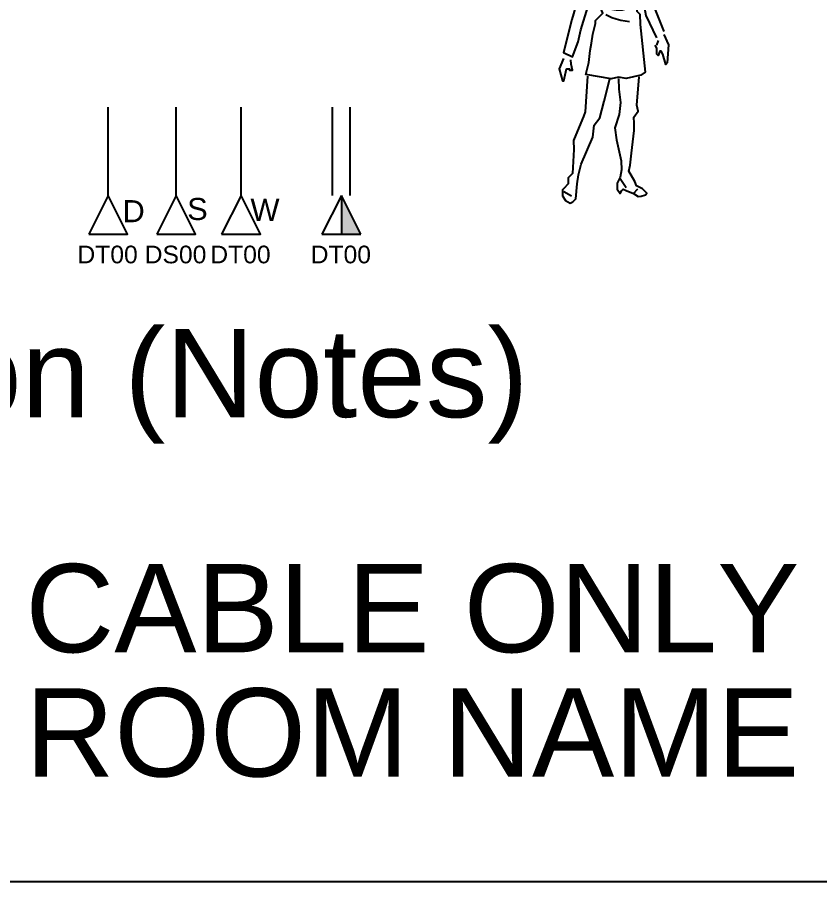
# Model space of a CAD drawing. Header units: millimetres. Extents: x -71336 to -33468, y -26189 to 22712.
# Drawn here: x -67568 to -63022, y -5689 to -794 of the extents above; entities that cross this region are included whole.
import ezdxf
from ezdxf.enums import TextEntityAlignment as Align

# ---------------------------------------------------------------- set-up
doc = ezdxf.new("R2010")
doc.units = ezdxf.units.MM
doc.linetypes.add('DASHED', pattern=[0.75, 0.5, -0.25])
for name, color, linetype in [('SC - Annotation', 7, 'DASHED'), ('SC - CABLE ONLY', 252, 'Continuous'), ('SC - Cat - Green - Data', 84, 'Continuous'), ('SC - IDENT', 7, 'Continuous'), ('SC - Layout', 252, 'Continuous'), ('SC - Room Name', 7, 'Continuous'), ('SC - Tel Data Socket Equipment', 7, 'Continuous'), ('SC - WF100', 252, 'Continuous')]:
    doc.layers.add(name, color=color, linetype=linetype)
doc.styles.add('ARIAL', font='arial.ttf')
doc.styles.add('STYLE1', font='arial.ttf', dxfattribs={"height": 50})

# ---------------------------------------------------------------- blocks, each defined once
blk = doc.blocks.new('*U89')
at = {"layer": 'SC - Tel Data Socket Equipment', "ltscale": 10}
blk.add_hatch(color=256, dxfattribs=at).paths.add_polyline_path([(219.9, 0), (0, -110), (0, 0)])
for p, q in [((219.9, 0), (0, 110)), ((0, 110), (0, -110)), ((219.9, 0), (0, 0)), ((0, -110), (219.9, 0))]:
    blk.add_line(p, q, dxfattribs=at)
blk = doc.blocks.new('PERSON')
at = {"color": 0, "linetype": 'ByBlock'}
for p, q in [((35.7, 1497.9), (53.2, 1447.4)), ((338, 892.9), (330, 867.4)), ((122.5, 111.3), (156.8, 61)), ((199.2, 27.8), (224, 53.5)), ((-195.3, 39.1), (-153, 14.3))]:
    blk.add_line(p, q, dxfattribs=at)
for points in [[(-9.1, 1700.4), (-9.2, 1708.9), (7.5, 1709.1), (24.2, 1717.8), (49.1, 1735.1), (66, 1726.9), (99.6, 1727.4), (116.6, 1710.7)], [(-0.4, 1675.1), (-0.1, 1658.2), (8.4, 1649.9), (25.3, 1641.7), (33.8, 1633.3), (50.7, 1625.1), (59.2, 1616.7), (67.5, 1625.3), (75.9, 1625.5)], [(24.6, 1692.4), (33.2, 1675.6), (41.7, 1667.3), (58.5, 1667.5), (83.8, 1659.4)], [(150.2, 1711.2), (159.3, 1660.5), (159.8, 1626.7), (152, 1584.2), (152.3, 1558.8), (160.9, 1550.5), (161.1, 1533.6), (152.8, 1525), (153.1, 1508.1), (144.7, 1507.9)], [(8.7, 1624.5), (0.8, 1590.5), (1.1, 1573.6), (9.7, 1556.8), (18.2, 1548.4), (18.5, 1531.5), (27, 1523.2), (35.5, 1514.8), (52.4, 1506.6), (60.8, 1506.7), (77.6, 1507), (94.3, 1507.2), (110.9, 1524.4), (119, 1541.4), (118.8, 1558.4), (126.9, 1575.4), (128.5, 1465.4)], [(36.1, 1472.5), (19.8, 1438.4), (3.2, 1421.3), (-21.6, 1395.5), (-46.6, 1386.7), (-71.4, 1361), (-95, 1250.6), (-118.4, 1123.3), (-150.4, 1012.8), (-198.1, 826), (-147.4, 801.3), (-115, 886.4), (-99.2, 954.3), (-59.1, 1081.8), (-18.7, 1192.4)], [(28.3, 1430.1), (70.8, 1388.4), (122.9, 1270.6), (129.8, 1372.3), (129.1, 1423.1), (137, 1457)], [(128.5, 1465.4), (145.3, 1465.6), (204.5, 1432.6), (230.6, 1365.3), (266.2, 1221.9), (283.8, 1162.9), (370.9, 944.1)], [(196.9, 1373.3), (205.9, 1331.1), (231.7, 1289.1), (207.7, 1204.1), (208.2, 1170.3), (217.2, 1128.1), (218.2, 1060.4), (235.2, 1043.7), (236, 984.5), (265, 714.1), (240.1, 696.8), (198.3, 687.8), (156.4, 678.7), (114.4, 686.6), (72.5, 677.5), (-70.4, 700.9), (-54.6, 768.8), (-47.2, 836.6), (-39.4, 879), (-31.7, 929.9), (-15.8, 989.4), (-16, 1006.3), (25.3, 1049.2), (-26.7, 1166.9)], [(-54.4, 1344.3), (-45.5, 1310.6), (-27.4, 1217.7), (-18.8, 1200.9), (-10.3, 1192.6), (74.3, 1143)], [(-10.4, 1201), (-1.9, 1192.7), (73.5, 1202.2)], [(208.2, 1170.3), (233.9, 1136.8), (259.7, 1086.4), (268.9, 1035.8), (329.4, 909.7)], [(42.2, 1041), (76, 1024.5), (101.3, 1016.4), (126.6, 1008.3), (177, 1000.6)], [(50.1, 1074.9), (100.6, 1067.2), (134.1, 1067.7), (167.6, 1076.6), (184.4, 1076.9)], [(371.1, 927.2), (397.1, 868.3), (390.2, 766.7), (381.9, 758.1), (364.3, 817.1), (355.6, 833.9), (347.2, 833.8), (339.2, 808.3), (330.7, 816.6), (330.2, 850.4), (321.6, 867.2)], [(-197.6, 792.1), (-221.9, 732.6), (-204.2, 665.1), (-195.8, 665.2), (-180, 733.2), (-163.2, 733.4), (-163.1, 724.9), (-146.3, 725.2), (-155.2, 758.9), (-155.5, 784.3)], [(-61.9, 692.5), (-75.8, 489.2), (-83.9, 463.7), (-108.2, 404.2), (-140.7, 327.6), (-139.9, 276.8), (-146.4, 141.3)], [(114.5, 678.1), (115.3, 618.9), (124.8, 542.9), (117.4, 475.1), (93.3, 398.6), (102.6, 331), (129.5, 212.9), (130.2, 162.2), (122.4, 119.8), (106.1, 85.7), (106.6, 51.8), (123.7, 26.7), (131.9, 43.7), (140.1, 52.3), (157, 44.1), (199.2, 27.8), (224.6, 11.2), (241.4, 11.4), (266.5, 20.3), (274.7, 28.8), (249.2, 53.9), (215.4, 70.3), (206.7, 95.6), (172.3, 154.3), (180.2, 188.3), (187.6, 256.1), (202.6, 383.2), (202, 425.5), (201.5, 459.3), (226.2, 493.5), (217.3, 527.3), (231.8, 688.2)], [(-146.4, 141.3), (-171.2, 115.6), (-170.7, 81.8), (-195.5, 56), (-203.8, 47.4), (-203.4, 22.1), (-203.3, 13.6), (-186.2, -11.5), (-160.8, -28.1), (-144.1, -19.4), (-127.6, -2.2), (-120.4, 82.5), (-112.7, 133.3), (-96.8, 192.8), (-31.8, 346), (-24.4, 413.8), (8.5, 456.6), (32.4, 550), (64.1, 677.4)]]:
    blk.add_lwpolyline(points, dxfattribs=at)
at = {"color": 0, "linetype": 'ByBlock', "elevation": 0}
blk.add_lwpolyline([(10.8, 1480.6), (-15.1, 1531), (-15.2, 1539.5), (-7.1, 1556.5), (-15.9, 1590.3), (-7, 1548.1), (-6.7, 1531.2), (2, 1505.9)], close=True, dxfattribs=at)
blk = doc.blocks.new('*U98')
at = {"layer": 'SC - Tel Data Socket Equipment', "ltscale": 10}
blk.add_lwpolyline([(-110, 0), (110, 0), (0, 219.9)], close=True, dxfattribs=at)
at = {"color": 5, "ltscale": 5, "insert": (53.5, 201.1), "char_height": 125, "attachment_point": 1, "style": 'ARIAL'}
blk.add_mtext_dynamic_manual_height_columns('W', width=167.679, gutter_width=48.7, heights=[0], dxfattribs=at)
blk = doc.blocks.new('*U99')
at = {"layer": 'SC - Tel Data Socket Equipment', "ltscale": 10}
blk.add_lwpolyline([(-110, 0), (110, 0), (0, 219.9)], close=True, dxfattribs=at)
at = {"color": 6, "ltscale": 5, "insert": (62.8, 205.7), "char_height": 125, "attachment_point": 1, "style": 'ARIAL'}
blk.add_mtext_dynamic_manual_height_columns('S', width=167.679, gutter_width=48.7, heights=[0], dxfattribs=at)
blk = doc.blocks.new('*U100')
at = {"layer": 'SC - Tel Data Socket Equipment', "ltscale": 10}
blk.add_lwpolyline([(-110, 0), (110, 0), (0, 219.9)], close=True, dxfattribs=at)
at = {"color": 104, "ltscale": 5, "insert": (81.4, 193.4), "char_height": 125, "attachment_point": 1, "style": 'ARIAL'}
blk.add_mtext_dynamic_manual_height_columns('D', width=167.679, gutter_width=48.7, heights=[0], dxfattribs=at)

msp = doc.modelspace()

# ---------------------------------------------------------------- linework, layer by layer
at = {"layer": 'SC - Cat - Green - Data', "ltscale": 5}
for points in [[(-67053.238, -1802.452), (-67053.238, -1302.452)], [(-66668.288, -1802.452), (-66668.288, -1302.452)], [(-66300.447, -1802.452), (-66300.447, -1302.452)], [(-65781.699, -1802.452), (-65781.699, -1302.452)], [(-65681.699, -1802.452), (-65681.699, -1302.452)]]:
    msp.add_lwpolyline(points, dxfattribs=at)
at = {"layer": 'SC - Layout'}
msp.add_lwpolyline([(-71111.023, 5156.741), (-54485.835, 5156.741), (-54485.835, -5688.854), (-71111.023, -5688.854)], close=True, dxfattribs=at)

# ---------------------------------------------------------------- block references
at = {"rotation": 1.494176530970429e-05}
msp.add_blockref('PERSON', (-64275.496, -1818.674, 0), dxfattribs=at)
at = {"layer": 'SC - Tel Data Socket Equipment', "linetype": 'ByBlock', "rotation": 90}
msp.add_blockref('*U89', (-65731.699, -2022.382), dxfattribs=at)
at = {"layer": 'SC - WF100'}
for name, p in [('*U100', (-67053.238, -2022.382)), ('*U99', (-66668.288, -2022.382)), ('*U98', (-66300.447, -2022.382))]:
    msp.add_blockref(name, p, dxfattribs=at)

# ---------------------------------------------------------------- texts
at = {"layer": 'SC - Annotation', "style": 'STYLE1'}
msp.add_text('Annotation (Notes)', height=500, dxfattribs=at).set_placement((-70494.871, -2808.29), align=Align.MIDDLE_LEFT)
at = {"layer": 'SC - CABLE ONLY', "style": 'STYLE1'}
msp.add_text('CABLE ONLY', height=500, dxfattribs=at).set_placement((-67522.66, -4139.529), align=Align.MIDDLE_LEFT)
at = {"layer": 'SC - Room Name', "style": 'STYLE1'}
msp.add_text('ROOM NAME', height=500, dxfattribs=at).set_placement((-67522.66, -4843.246), align=Align.MIDDLE_LEFT)

# ---------------------------------------------------------------- next in the draw order: texts
at = {"layer": 'SC - IDENT', "char_height": 100, "attachment_point": 5, "style": 'STYLE1', "bg_fill": 3, "box_fill_scale": 1.05, "bg_fill_color": 256, "bg_fill_transparency": 0}
for insert in [(-67056.368, -2137.486), (-66303.577, -2137.486), (-65734.829, -2137.486)]:
    msp.add_mtext_dynamic_manual_height_columns('DT00', width=349.56749, gutter_width=150, heights=[0], dxfattribs=dict(at, insert=insert))

# ---------------------------------------------------------------- next in the draw order: texts
at = {"layer": 'SC - IDENT', "insert": (-66671.418, -2137.486), "char_height": 100, "attachment_point": 5, "style": 'STYLE1', "bg_fill": 3, "box_fill_scale": 1.05, "bg_fill_color": 256, "bg_fill_transparency": 0}
msp.add_mtext_dynamic_manual_height_columns('DS00', width=349.56749, gutter_width=150, heights=[0], dxfattribs=at)

doc.saveas('drawing.dxf')
